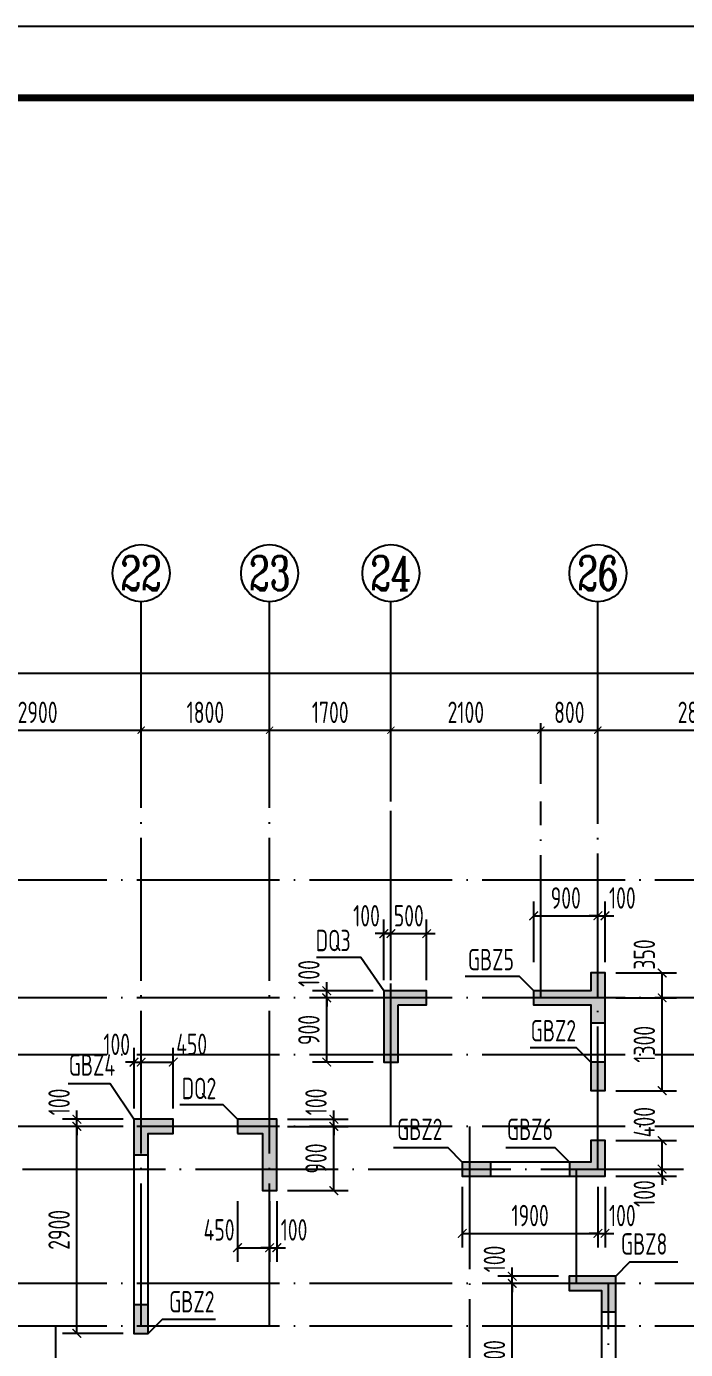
# Model space of a CAD drawing. Extents: x -1307975 to -76406, y -96289 to 379359.
# Drawn here: x -942905 to -933670, y 220742 to 239277 of the extents above; entities that cross this region are included whole.
import ezdxf
from ezdxf.enums import TextEntityAlignment as Align

# ---------------------------------------------------------------- set-up
doc = ezdxf.new("R2010")
doc.units = 0
doc.header["$LTSCALE"] = 1000
doc.linetypes.add('DOTE', pattern=[2.42, 2, -0.2, 0.02, -0.2])
doc.layers.get('0').update_dxf_attribs({"linetype": 'CONTINUOUS'})
doc.layers.get('DEFPOINTS').update_dxf_attribs({"linetype": 'CONTINUOUS'})
for name, color, linetype in [('-TK', 7, 'CONTINUOUS'), ('A-AXIS', 1, 'CONTINUOUS'), ('A-DOTE', 10, 'DOTE'), ('AXIS_NUM', 7, 'CONTINUOUS'), ('S-Q墙实线', 6, 'CONTINUOUS'), ('S-Q墙标注', 3, 'CONTINUOUS'), ('S-X详图填充', 252, 'CONTINUOUS'), ('S-X详图实线', 4, 'CONTINUOUS'), ('S-Y一般标注', 3, 'CONTINUOUS'), ('S-Z柱编号', 6, 'CONTINUOUS')]:
    doc.layers.add(name, color=color, linetype=linetype)
doc.styles.add('TSSD_Axis', font='complex.shx', dxfattribs={"width": 0.7, "bigfont": 'hztxt.shx'})
doc.styles.add('TSSD_DIMENSION', font='Tssdeng.shx', dxfattribs={"width": 0.7, "bigfont": 'tssdchn.shx'})
doc.styles.add('TSSD_REIN', font='tssdeng.shx', dxfattribs={"width": 0.7, "height": 300, "bigfont": 'tssdchn.shx'})
doc.styles.add('结构文字', font='zstxt.shx', dxfattribs={"width": 0.7, "bigfont": 'zshz.shx'})
doc.dimstyles.new('STRUCK', dxfattribs={"dimtxt": 400, "dimasz": 121, "dimexe": 200, "dimexo": 150, "dimgap": 115, "dimtad": 1, "dimdec": 0, "dimdsep": 46, "dimtxsty": '结构文字', "dimblk": 'ARCHTICK', "dimcen": 400, "dimclrd": 3, "dimclre": 3, "dimclrt": 7, "dimadec": 0, "dimazin": 0, "dimtfac": 1, "dimtdec": 0, "dimtix": 1, "dimtmove": 2, "dimatfit": 3, "dimldrblk": '_DIMX', "dimfxl": 1, "dimtolj": 1, "dimtzin": 0, "dimarcsym": 0})
doc.dimstyles.new('TSSD_100_100', dxfattribs={"dimtxt": 300, "dimasz": 100, "dimexe": 100, "dimexo": 250, "dimgap": 100, "dimtad": 1, "dimdec": 0, "dimzin": 0, "dimdsep": 46, "dimtxsty": 'TSSD_DIMENSION', "dimblk": 'ARCHTICK', "dimcen": 0, "dimdle": 100, "dimclrt": 7, "dimadec": 0, "dimazin": 0, "dimtfac": 1, "dimtdec": 0, "dimtix": 1, "dimtmove": 2, "dimatfit": 3, "dimldrblk": 'ARCHTICK', "dimfxl": 1, "dimtolj": 1, "dimtzin": 0, "dimarcsym": 0})

# ---------------------------------------------------------------- blocks, each defined once
blk = doc.blocks.new('ts_axno')
at = {"color": 0, "linetype": 'ByBlock', "lineweight": -2}
blk.add_circle((0, 0), 0.5, dxfattribs=at)
at = {"color": 0, "linetype": 'ByBlock', "lineweight": -2, "style": 'TSSD_Axis', "width": 0.7}
blk.add_attdef('A', text='', height=0.6, dxfattribs=at).set_placement((0, 0), align=Align.MIDDLE_CENTER)
blk = doc.blocks.new('_ArchTick')
at = {"color": 0, "linetype": 'ByBlock', "const_width": 0.15}
blk.add_lwpolyline([(-0.5, -0.5), (0.5, 0.5)], dxfattribs=at)
blk = doc.blocks.new('*D276')
at = {"layer": 'DEFPOINTS', "color": 0, "transparency": 16777216}
for p in [(34300, 19250), (31400, 18250), (34300, 18250)]:
    blk.add_point(p, dxfattribs=at)
at = {"layer": 'S-Y一般标注', "color": 0, "lineweight": -2, "transparency": 16777216}
for p, q in [((31400, 18500), (31400, 19350)), ((34300, 18500), (34300, 19350)), ((31300, 19250), (34400, 19250))]:
    blk.add_line(p, q, dxfattribs=at)
at = {"layer": 'S-Y一般标注', "color": 0, "lineweight": -2, "transparency": 16777216, "xscale": 100, "yscale": 100, "zscale": 100, "rotation": 180}
blk.add_blockref('_ArchTick', (31400, 19250), dxfattribs=at)
at = {"layer": 'S-Y一般标注', "color": 0, "lineweight": -2, "transparency": 16777216, "xscale": 100, "yscale": 100, "zscale": 100}
blk.add_blockref('_ArchTick', (34300, 19250), dxfattribs=at)
at = {"layer": 'S-Y一般标注', "color": 7, "transparency": 16777216, "insert": (32850, 19500), "char_height": 300, "attachment_point": 5, "style": 'TSSD_DIMENSION'}
blk.add_mtext('\\A1;2900', dxfattribs=at)
blk = doc.blocks.new('*D277')
at = {"layer": 'DEFPOINTS', "color": 0, "transparency": 16777216}
for p in [(36100, 19250), (34300, 18250), (36100, 18250)]:
    blk.add_point(p, dxfattribs=at)
at = {"layer": 'S-Y一般标注', "color": 0, "lineweight": -2, "transparency": 16777216}
for p, q in [((34300, 18500), (34300, 19350)), ((36100, 18500), (36100, 19350)), ((34200, 19250), (36200, 19250))]:
    blk.add_line(p, q, dxfattribs=at)
at = {"layer": 'S-Y一般标注', "color": 0, "lineweight": -2, "transparency": 16777216, "xscale": 100, "yscale": 100, "zscale": 100, "rotation": 180}
blk.add_blockref('_ArchTick', (34300, 19250), dxfattribs=at)
at = {"layer": 'S-Y一般标注', "color": 0, "lineweight": -2, "transparency": 16777216, "xscale": 100, "yscale": 100, "zscale": 100}
blk.add_blockref('_ArchTick', (36100, 19250), dxfattribs=at)
at = {"layer": 'S-Y一般标注', "color": 7, "transparency": 16777216, "insert": (35200, 19500), "char_height": 300, "attachment_point": 5, "style": 'TSSD_DIMENSION'}
blk.add_mtext('\\A1;1800', dxfattribs=at)
blk = doc.blocks.new('*D278')
at = {"layer": 'DEFPOINTS', "color": 0, "transparency": 16777216}
for p in [(37800, 19250), (36100, 18250), (37800, 18250)]:
    blk.add_point(p, dxfattribs=at)
at = {"layer": 'S-Y一般标注', "color": 0, "lineweight": -2, "transparency": 16777216}
for p, q in [((36100, 18500), (36100, 19350)), ((37800, 18500), (37800, 19350)), ((36000, 19250), (37900, 19250))]:
    blk.add_line(p, q, dxfattribs=at)
at = {"layer": 'S-Y一般标注', "color": 0, "lineweight": -2, "transparency": 16777216, "xscale": 100, "yscale": 100, "zscale": 100, "rotation": 180}
blk.add_blockref('_ArchTick', (36100, 19250), dxfattribs=at)
at = {"layer": 'S-Y一般标注', "color": 0, "lineweight": -2, "transparency": 16777216, "xscale": 100, "yscale": 100, "zscale": 100}
blk.add_blockref('_ArchTick', (37800, 19250), dxfattribs=at)
at = {"layer": 'S-Y一般标注', "color": 7, "transparency": 16777216, "insert": (36950, 19500), "char_height": 300, "attachment_point": 5, "style": 'TSSD_DIMENSION'}
blk.add_mtext('\\A1;1700', dxfattribs=at)
blk = doc.blocks.new('*D279')
at = {"layer": 'DEFPOINTS', "color": 0, "transparency": 16777216}
for p in [(40700, 19250), (39900, 18250), (40700, 18250)]:
    blk.add_point(p, dxfattribs=at)
at = {"layer": 'S-Y一般标注', "color": 0, "lineweight": -2, "transparency": 16777216}
for p, q in [((39900, 18500), (39900, 19350)), ((40700, 18500), (40700, 19350)), ((39800, 19250), (40800, 19250))]:
    blk.add_line(p, q, dxfattribs=at)
at = {"layer": 'S-Y一般标注', "color": 0, "lineweight": -2, "transparency": 16777216, "xscale": 100, "yscale": 100, "zscale": 100, "rotation": 180}
blk.add_blockref('_ArchTick', (39900, 19250), dxfattribs=at)
at = {"layer": 'S-Y一般标注', "color": 0, "lineweight": -2, "transparency": 16777216, "xscale": 100, "yscale": 100, "zscale": 100}
blk.add_blockref('_ArchTick', (40700, 19250), dxfattribs=at)
at = {"layer": 'S-Y一般标注', "color": 7, "transparency": 16777216, "insert": (40300, 19500), "char_height": 300, "attachment_point": 5, "style": 'TSSD_DIMENSION'}
blk.add_mtext('\\A1;800', dxfattribs=at)
blk = doc.blocks.new('*D280')
at = {"layer": 'DEFPOINTS', "color": 0, "transparency": 16777216}
for p in [(43500, 19250), (40700, 18250), (43500, 18250)]:
    blk.add_point(p, dxfattribs=at)
at = {"layer": 'S-Y一般标注', "color": 0, "lineweight": -2, "transparency": 16777216}
for p, q in [((40700, 18500), (40700, 19350)), ((43500, 18500), (43500, 19350)), ((40600, 19250), (43600, 19250))]:
    blk.add_line(p, q, dxfattribs=at)
at = {"layer": 'S-Y一般标注', "color": 0, "lineweight": -2, "transparency": 16777216, "xscale": 100, "yscale": 100, "zscale": 100, "rotation": 180}
blk.add_blockref('_ArchTick', (40700, 19250), dxfattribs=at)
at = {"layer": 'S-Y一般标注', "color": 0, "lineweight": -2, "transparency": 16777216, "xscale": 100, "yscale": 100, "zscale": 100}
blk.add_blockref('_ArchTick', (43500, 19250), dxfattribs=at)
at = {"layer": 'S-Y一般标注', "color": 7, "transparency": 16777216, "insert": (42100, 19500), "char_height": 300, "attachment_point": 5, "style": 'TSSD_DIMENSION'}
blk.add_mtext('\\A1;2800', dxfattribs=at)
blk = doc.blocks.new('*D286')
at = {"layer": 'DEFPOINTS', "color": 0, "transparency": 16777216}
for p in [(54600, 20050), (4600, 18250), (54600, 18250)]:
    blk.add_point(p, dxfattribs=at)
at = {"layer": 'S-Y一般标注', "color": 0, "lineweight": -2, "transparency": 16777216}
for p, q in [((4500, 20050), (54700, 20050)), ((4600, 18500), (4600, 20150)), ((54600, 18500), (54600, 20150))]:
    blk.add_line(p, q, dxfattribs=at)
at = {"layer": 'S-Y一般标注', "color": 0, "lineweight": -2, "transparency": 16777216, "xscale": 100, "yscale": 100, "zscale": 100, "rotation": 180}
blk.add_blockref('_ArchTick', (4600, 20050), dxfattribs=at)
at = {"layer": 'S-Y一般标注', "color": 0, "lineweight": -2, "transparency": 16777216, "xscale": 100, "yscale": 100, "zscale": 100}
blk.add_blockref('_ArchTick', (54600, 20050), dxfattribs=at)
at = {"layer": 'S-Y一般标注', "color": 7, "transparency": 16777216, "insert": (29600, 20300), "char_height": 300, "attachment_point": 5, "style": 'TSSD_DIMENSION'}
blk.add_mtext('\\A1;50000', dxfattribs=at)
blk = doc.blocks.new('*D299')
at = {"layer": 'DEFPOINTS', "color": 0, "transparency": 16777216}
for p in [(39900, 19250), (37800, 18250), (39900, 18250)]:
    blk.add_point(p, dxfattribs=at)
at = {"layer": 'S-Y一般标注', "color": 0, "lineweight": -2, "transparency": 16777216}
for p, q in [((37800, 18500), (37800, 19350)), ((39900, 18500), (39900, 19350)), ((37700, 19250), (40000, 19250))]:
    blk.add_line(p, q, dxfattribs=at)
at = {"layer": 'S-Y一般标注', "color": 0, "lineweight": -2, "transparency": 16777216, "xscale": 100, "yscale": 100, "zscale": 100, "rotation": 180}
blk.add_blockref('_ArchTick', (37800, 19250), dxfattribs=at)
at = {"layer": 'S-Y一般标注', "color": 0, "lineweight": -2, "transparency": 16777216, "xscale": 100, "yscale": 100, "zscale": 100}
blk.add_blockref('_ArchTick', (39900, 19250), dxfattribs=at)
at = {"layer": 'S-Y一般标注', "color": 7, "transparency": 16777216, "insert": (38850, 19500), "char_height": 300, "attachment_point": 5, "style": 'TSSD_DIMENSION'}
blk.add_mtext('\\A1;2100', dxfattribs=at)
blk = doc.blocks.new('*D1968')
at = {"layer": 'DEFPOINTS', "color": 0, "transparency": 16777216}
for p in [(-942198, 223868), (-941398, 223868), (-941398, 220968)]:
    blk.add_point(p, dxfattribs=at)
at = {"layer": 'S-Q墙标注', "color": 3, "lineweight": -2, "transparency": 16777216}
for p, q in [((-941548, 223868), (-942398, 223868)), ((-942198, 220968), (-942198, 223868)), ((-941548, 220968), (-942398, 220968))]:
    blk.add_line(p, q, dxfattribs=at)
at = {"layer": 'S-Q墙标注', "color": 3, "lineweight": -2, "transparency": 16777216, "xscale": 121, "yscale": 121, "zscale": 121}
for p, rotation in [((-942198, 223868), 90), ((-942198, 220968), 270)]:
    blk.add_blockref('_ArchTick', p, dxfattribs=dict(at, rotation=rotation))
at = {"layer": 'S-Q墙标注', "color": 7, "transparency": 16777216, "insert": (-942448, 222418), "char_height": 300, "attachment_point": 5, "rotation": 90, "style": 'TSSD_REIN'}
blk.add_mtext('\\A1;2900', dxfattribs=at)
blk = doc.blocks.new('_DIMX')
blk.add_line((-150, 0), (150, 0))
at = {"const_width": 50}
blk.add_lwpolyline([(-70, -70), (70, 70)], dxfattribs=at)
blk = doc.blocks.new('*D1969')
at = {"layer": 'DEFPOINTS', "color": 0, "transparency": 16777216}
for p in [(-942198, 223968), (-941398, 223968), (-941398, 223868)]:
    blk.add_point(p, dxfattribs=at)
at = {"layer": 'S-Q墙标注', "color": 3, "lineweight": -2, "transparency": 16777216}
for p, q in [((-941548, 223968), (-942398, 223968)), ((-942198, 223968), (-942198, 224089)), ((-942198, 223868), (-942198, 223968)), ((-941548, 223868), (-942398, 223868)), ((-942198, 223868), (-942198, 223747))]:
    blk.add_line(p, q, dxfattribs=at)
at = {"layer": 'S-Q墙标注', "color": 3, "lineweight": -2, "transparency": 16777216, "xscale": 121, "yscale": 121, "zscale": 121}
for p, rotation in [((-942198, 223968), 270), ((-942198, 223868), 90)]:
    blk.add_blockref('_ArchTick', p, dxfattribs=dict(at, rotation=rotation))
at = {"layer": 'S-Q墙标注', "color": 7, "transparency": 16777216, "insert": (-942448, 224210), "char_height": 300, "attachment_point": 5, "rotation": 90, "style": 'TSSD_REIN'}
blk.add_mtext('\\A1;100', dxfattribs=at)
blk = doc.blocks.new('*D1970')
at = {"layer": 'DEFPOINTS', "color": 0, "transparency": 16777216}
for p in [(-941298, 224768), (-941398, 223968), (-941298, 223968)]:
    blk.add_point(p, dxfattribs=at)
at = {"layer": 'S-Q墙标注', "color": 3, "lineweight": -2, "transparency": 16777216}
for p, q in [((-941398, 224118), (-941398, 224968)), ((-941298, 224118), (-941298, 224968)), ((-941398, 224768), (-941519, 224768)), ((-941398, 224768), (-941298, 224768)), ((-941298, 224768), (-941177, 224768))]:
    blk.add_line(p, q, dxfattribs=at)
at = {"layer": 'S-Q墙标注', "color": 3, "lineweight": -2, "transparency": 16777216, "xscale": 121, "yscale": 121, "zscale": 121}
blk.add_blockref('_ArchTick', (-941398, 224768), dxfattribs=at)
at = {"layer": 'S-Q墙标注', "color": 3, "lineweight": -2, "transparency": 16777216, "xscale": 121, "yscale": 121, "zscale": 121, "rotation": 180}
blk.add_blockref('_ArchTick', (-941298, 224768), dxfattribs=at)
at = {"layer": 'S-Q墙标注', "color": 7, "transparency": 16777216, "insert": (-941640, 225018), "char_height": 300, "attachment_point": 5, "style": 'TSSD_REIN'}
blk.add_mtext('\\A1;100', dxfattribs=at)
blk = doc.blocks.new('*D1971')
at = {"layer": 'DEFPOINTS', "color": 0, "transparency": 16777216}
for p in [(-940848, 224768), (-941298, 223968), (-940848, 223968)]:
    blk.add_point(p, dxfattribs=at)
at = {"layer": 'S-Q墙标注', "color": 3, "lineweight": -2, "transparency": 16777216}
for p, q in [((-941298, 224118), (-941298, 224968)), ((-940848, 224118), (-940848, 224968)), ((-941298, 224768), (-940848, 224768))]:
    blk.add_line(p, q, dxfattribs=at)
at = {"layer": 'S-Q墙标注', "color": 3, "lineweight": -2, "transparency": 16777216, "xscale": 121, "yscale": 121, "zscale": 121, "rotation": 180}
blk.add_blockref('_ArchTick', (-941298, 224768), dxfattribs=at)
at = {"layer": 'S-Q墙标注', "color": 3, "lineweight": -2, "transparency": 16777216, "xscale": 121, "yscale": 121, "zscale": 121}
blk.add_blockref('_ArchTick', (-940848, 224768), dxfattribs=at)
at = {"layer": 'S-Q墙标注', "color": 7, "transparency": 16777216, "insert": (-940590, 225018), "char_height": 300, "attachment_point": 5, "style": 'TSSD_REIN'}
blk.add_mtext('\\A1;450', dxfattribs=at)
blk = doc.blocks.new('*D1972')
at = {"layer": 'DEFPOINTS', "color": 0, "transparency": 16777216}
for p in [(-939398, 223868), (-938598, 223868), (-939398, 222968)]:
    blk.add_point(p, dxfattribs=at)
at = {"layer": 'S-Q墙标注', "color": 3, "lineweight": -2, "transparency": 16777216}
for p, q in [((-939248, 223868), (-938398, 223868)), ((-938598, 222968), (-938598, 223868)), ((-939248, 222968), (-938398, 222968))]:
    blk.add_line(p, q, dxfattribs=at)
at = {"layer": 'S-Q墙标注', "color": 3, "lineweight": -2, "transparency": 16777216, "xscale": 121, "yscale": 121, "zscale": 121}
for p, rotation in [((-938598, 223868), 90), ((-938598, 222968), 270)]:
    blk.add_blockref('_ArchTick', p, dxfattribs=dict(at, rotation=rotation))
at = {"layer": 'S-Q墙标注', "color": 7, "transparency": 16777216, "insert": (-938848, 223418), "char_height": 300, "attachment_point": 5, "rotation": 90, "style": 'TSSD_REIN'}
blk.add_mtext('\\A1;900', dxfattribs=at)
blk = doc.blocks.new('*D1973')
at = {"layer": 'DEFPOINTS', "color": 0, "transparency": 16777216}
for p in [(-939398, 223968), (-938598, 223968), (-939398, 223868)]:
    blk.add_point(p, dxfattribs=at)
at = {"layer": 'S-Q墙标注', "color": 3, "lineweight": -2, "transparency": 16777216}
for p, q in [((-939248, 223968), (-938398, 223968)), ((-938598, 223968), (-938598, 224089)), ((-938598, 223868), (-938598, 223968)), ((-939248, 223868), (-938398, 223868)), ((-938598, 223868), (-938598, 223747))]:
    blk.add_line(p, q, dxfattribs=at)
at = {"layer": 'S-Q墙标注', "color": 3, "lineweight": -2, "transparency": 16777216, "xscale": 121, "yscale": 121, "zscale": 121}
for p, rotation in [((-938598, 223968), 270), ((-938598, 223868), 90)]:
    blk.add_blockref('_ArchTick', p, dxfattribs=dict(at, rotation=rotation))
at = {"layer": 'S-Q墙标注', "color": 7, "transparency": 16777216, "insert": (-938848, 224210), "char_height": 300, "attachment_point": 5, "rotation": 90, "style": 'TSSD_REIN'}
blk.add_mtext('\\A1;100', dxfattribs=at)
blk = doc.blocks.new('*D1974')
at = {"layer": 'DEFPOINTS', "color": 0, "transparency": 16777216}
for p in [(-939948, 222968), (-939498, 222968), (-939498, 222168)]:
    blk.add_point(p, dxfattribs=at)
at = {"layer": 'S-Q墙标注', "color": 3, "lineweight": -2, "transparency": 16777216}
for p, q in [((-939948, 222818), (-939948, 221968)), ((-939498, 222818), (-939498, 221968)), ((-939948, 222168), (-939498, 222168))]:
    blk.add_line(p, q, dxfattribs=at)
at = {"layer": 'S-Q墙标注', "color": 3, "lineweight": -2, "transparency": 16777216, "xscale": 121, "yscale": 121, "zscale": 121, "rotation": 180}
blk.add_blockref('_ArchTick', (-939948, 222168), dxfattribs=at)
at = {"layer": 'S-Q墙标注', "color": 3, "lineweight": -2, "transparency": 16777216, "xscale": 121, "yscale": 121, "zscale": 121}
blk.add_blockref('_ArchTick', (-939498, 222168), dxfattribs=at)
at = {"layer": 'S-Q墙标注', "color": 7, "transparency": 16777216, "insert": (-940206, 222418), "char_height": 300, "attachment_point": 5, "style": 'TSSD_REIN'}
blk.add_mtext('\\A1;450', dxfattribs=at)
blk = doc.blocks.new('*D1975')
at = {"layer": 'DEFPOINTS', "color": 0, "transparency": 16777216}
for p in [(-939498, 222968), (-939398, 222968), (-939398, 222168)]:
    blk.add_point(p, dxfattribs=at)
at = {"layer": 'S-Q墙标注', "color": 3, "lineweight": -2, "transparency": 16777216}
for p, q in [((-939498, 222818), (-939498, 221968)), ((-939398, 222818), (-939398, 221968)), ((-939498, 222168), (-939619, 222168)), ((-939498, 222168), (-939398, 222168)), ((-939398, 222168), (-939277, 222168))]:
    blk.add_line(p, q, dxfattribs=at)
at = {"layer": 'S-Q墙标注', "color": 3, "lineweight": -2, "transparency": 16777216, "xscale": 121, "yscale": 121, "zscale": 121}
blk.add_blockref('_ArchTick', (-939498, 222168), dxfattribs=at)
at = {"layer": 'S-Q墙标注', "color": 3, "lineweight": -2, "transparency": 16777216, "xscale": 121, "yscale": 121, "zscale": 121, "rotation": 180}
blk.add_blockref('_ArchTick', (-939398, 222168), dxfattribs=at)
at = {"layer": 'S-Q墙标注', "color": 7, "transparency": 16777216, "insert": (-939156, 222418), "char_height": 300, "attachment_point": 5, "style": 'TSSD_REIN'}
blk.add_mtext('\\A1;100', dxfattribs=at)
blk = doc.blocks.new('*D1976')
at = {"layer": 'DEFPOINTS', "color": 0, "transparency": 16777216}
for p in [(-934798, 223269), (-934798, 223169), (-933998, 223269)]:
    blk.add_point(p, dxfattribs=at)
at = {"layer": 'S-Q墙标注', "color": 3, "lineweight": -2, "transparency": 16777216}
for p, q in [((-933998, 223269), (-933998, 223390)), ((-934648, 223269), (-933798, 223269)), ((-934648, 223169), (-933798, 223169)), ((-933998, 223169), (-933998, 223269)), ((-933998, 223169), (-933998, 223048))]:
    blk.add_line(p, q, dxfattribs=at)
at = {"layer": 'S-Q墙标注', "color": 3, "lineweight": -2, "transparency": 16777216, "xscale": 121, "yscale": 121, "zscale": 121}
for p, rotation in [((-933998, 223269), 270), ((-933998, 223169), 90)]:
    blk.add_blockref('_ArchTick', p, dxfattribs=dict(at, rotation=rotation))
at = {"layer": 'S-Q墙标注', "color": 7, "transparency": 16777216, "insert": (-934248, 222927), "char_height": 300, "attachment_point": 5, "rotation": 90, "style": 'TSSD_REIN'}
blk.add_mtext('\\A1;100', dxfattribs=at)
blk = doc.blocks.new('*D1977')
at = {"layer": 'DEFPOINTS', "color": 0, "transparency": 16777216}
for p in [(-934798, 223669), (-933998, 223669), (-934798, 223269)]:
    blk.add_point(p, dxfattribs=at)
at = {"layer": 'S-Q墙标注', "color": 3, "lineweight": -2, "transparency": 16777216}
for p, q in [((-934648, 223669), (-933798, 223669)), ((-933998, 223269), (-933998, 223669)), ((-934648, 223269), (-933798, 223269))]:
    blk.add_line(p, q, dxfattribs=at)
at = {"layer": 'S-Q墙标注', "color": 3, "lineweight": -2, "transparency": 16777216, "xscale": 121, "yscale": 121, "zscale": 121}
for p, rotation in [((-933998, 223669), 90), ((-933998, 223269), 270)]:
    blk.add_blockref('_ArchTick', p, dxfattribs=dict(at, rotation=rotation))
at = {"layer": 'S-Q墙标注', "color": 7, "transparency": 16777216, "insert": (-934248, 223927), "char_height": 300, "attachment_point": 5, "rotation": 90, "style": 'TSSD_REIN'}
blk.add_mtext('\\A1;400', dxfattribs=at)
blk = doc.blocks.new('*D1978')
at = {"layer": 'DEFPOINTS', "color": 0, "transparency": 16777216}
for p in [(-936798, 223169), (-934898, 223169), (-934898, 222369)]:
    blk.add_point(p, dxfattribs=at)
at = {"layer": 'S-Q墙标注', "color": 3, "lineweight": -2, "transparency": 16777216}
for p, q in [((-936798, 223019), (-936798, 222169)), ((-934898, 223019), (-934898, 222169)), ((-936798, 222369), (-934898, 222369))]:
    blk.add_line(p, q, dxfattribs=at)
at = {"layer": 'S-Q墙标注', "color": 3, "lineweight": -2, "transparency": 16777216, "xscale": 121, "yscale": 121, "zscale": 121, "rotation": 180}
blk.add_blockref('_ArchTick', (-936798, 222369), dxfattribs=at)
at = {"layer": 'S-Q墙标注', "color": 3, "lineweight": -2, "transparency": 16777216, "xscale": 121, "yscale": 121, "zscale": 121}
blk.add_blockref('_ArchTick', (-934898, 222369), dxfattribs=at)
at = {"layer": 'S-Q墙标注', "color": 7, "transparency": 16777216, "insert": (-935848, 222619), "char_height": 300, "attachment_point": 5, "style": 'TSSD_REIN'}
blk.add_mtext('\\A1;1900', dxfattribs=at)
blk = doc.blocks.new('*D1979')
at = {"layer": 'DEFPOINTS', "color": 0, "transparency": 16777216}
for p in [(-934898, 223169), (-934798, 223169), (-934798, 222369)]:
    blk.add_point(p, dxfattribs=at)
at = {"layer": 'S-Q墙标注', "color": 3, "lineweight": -2, "transparency": 16777216}
for p, q in [((-934898, 223019), (-934898, 222169)), ((-934798, 223019), (-934798, 222169)), ((-934898, 222369), (-935019, 222369)), ((-934898, 222369), (-934798, 222369)), ((-934798, 222369), (-934677, 222369))]:
    blk.add_line(p, q, dxfattribs=at)
at = {"layer": 'S-Q墙标注', "color": 3, "lineweight": -2, "transparency": 16777216, "xscale": 121, "yscale": 121, "zscale": 121}
blk.add_blockref('_ArchTick', (-934898, 222369), dxfattribs=at)
at = {"layer": 'S-Q墙标注', "color": 3, "lineweight": -2, "transparency": 16777216, "xscale": 121, "yscale": 121, "zscale": 121, "rotation": 180}
blk.add_blockref('_ArchTick', (-934798, 222369), dxfattribs=at)
at = {"layer": 'S-Q墙标注', "color": 7, "transparency": 16777216, "insert": (-934556, 222619), "char_height": 300, "attachment_point": 5, "style": 'TSSD_REIN'}
blk.add_mtext('\\A1;100', dxfattribs=at)
blk = doc.blocks.new('*D1980')
at = {"layer": 'DEFPOINTS', "color": 0, "transparency": 16777216}
for p in [(-938698, 225668), (-937898, 225668), (-937898, 224768)]:
    blk.add_point(p, dxfattribs=at)
at = {"layer": 'S-Q墙标注', "color": 3, "lineweight": -2, "transparency": 16777216}
for p, q in [((-938048, 225668), (-938898, 225668)), ((-938698, 224768), (-938698, 225668)), ((-938048, 224768), (-938898, 224768))]:
    blk.add_line(p, q, dxfattribs=at)
at = {"layer": 'S-Q墙标注', "color": 3, "lineweight": -2, "transparency": 16777216, "xscale": 121, "yscale": 121, "zscale": 121}
for p, rotation in [((-938698, 225668), 90), ((-938698, 224768), 270)]:
    blk.add_blockref('_ArchTick', p, dxfattribs=dict(at, rotation=rotation))
at = {"layer": 'S-Q墙标注', "color": 7, "transparency": 16777216, "insert": (-938948, 225218), "char_height": 300, "attachment_point": 5, "rotation": 90, "style": 'TSSD_REIN'}
blk.add_mtext('\\A1;900', dxfattribs=at)
blk = doc.blocks.new('*D1981')
at = {"layer": 'DEFPOINTS', "color": 0, "transparency": 16777216}
for p in [(-938698, 225768), (-937898, 225768), (-937898, 225668)]:
    blk.add_point(p, dxfattribs=at)
at = {"layer": 'S-Q墙标注', "color": 3, "lineweight": -2, "transparency": 16777216}
for p, q in [((-938048, 225768), (-938898, 225768)), ((-938698, 225768), (-938698, 225889)), ((-938698, 225668), (-938698, 225768)), ((-938048, 225668), (-938898, 225668)), ((-938698, 225668), (-938698, 225547))]:
    blk.add_line(p, q, dxfattribs=at)
at = {"layer": 'S-Q墙标注', "color": 3, "lineweight": -2, "transparency": 16777216, "xscale": 121, "yscale": 121, "zscale": 121}
for p, rotation in [((-938698, 225768), 270), ((-938698, 225668), 90)]:
    blk.add_blockref('_ArchTick', p, dxfattribs=dict(at, rotation=rotation))
at = {"layer": 'S-Q墙标注', "color": 7, "transparency": 16777216, "insert": (-938948, 226010), "char_height": 300, "attachment_point": 5, "rotation": 90, "style": 'TSSD_REIN'}
blk.add_mtext('\\A1;100', dxfattribs=at)
blk = doc.blocks.new('*D1982')
at = {"layer": 'DEFPOINTS', "color": 0, "transparency": 16777216}
for p in [(-937798, 226568), (-937898, 225768), (-937798, 225768)]:
    blk.add_point(p, dxfattribs=at)
at = {"layer": 'S-Q墙标注', "color": 3, "lineweight": -2, "transparency": 16777216}
for p, q in [((-937898, 225918), (-937898, 226768)), ((-937798, 225918), (-937798, 226768)), ((-937898, 226568), (-938019, 226568)), ((-937898, 226568), (-937798, 226568)), ((-937798, 226568), (-937677, 226568))]:
    blk.add_line(p, q, dxfattribs=at)
at = {"layer": 'S-Q墙标注', "color": 3, "lineweight": -2, "transparency": 16777216, "xscale": 121, "yscale": 121, "zscale": 121}
blk.add_blockref('_ArchTick', (-937898, 226568), dxfattribs=at)
at = {"layer": 'S-Q墙标注', "color": 3, "lineweight": -2, "transparency": 16777216, "xscale": 121, "yscale": 121, "zscale": 121, "rotation": 180}
blk.add_blockref('_ArchTick', (-937798, 226568), dxfattribs=at)
at = {"layer": 'S-Q墙标注', "color": 7, "transparency": 16777216, "insert": (-938140, 226818), "char_height": 300, "attachment_point": 5, "style": 'TSSD_REIN'}
blk.add_mtext('\\A1;100', dxfattribs=at)
blk = doc.blocks.new('*D1983')
at = {"layer": 'DEFPOINTS', "color": 0, "transparency": 16777216}
for p in [(-937298, 226568), (-937798, 225768), (-937298, 225768)]:
    blk.add_point(p, dxfattribs=at)
at = {"layer": 'S-Q墙标注', "color": 3, "lineweight": -2, "transparency": 16777216}
for p, q in [((-937798, 225918), (-937798, 226768)), ((-937298, 225918), (-937298, 226768)), ((-937798, 226568), (-937919, 226568)), ((-937798, 226568), (-937298, 226568)), ((-937298, 226568), (-937177, 226568))]:
    blk.add_line(p, q, dxfattribs=at)
at = {"layer": 'S-Q墙标注', "color": 3, "lineweight": -2, "transparency": 16777216, "xscale": 121, "yscale": 121, "zscale": 121}
blk.add_blockref('_ArchTick', (-937798, 226568), dxfattribs=at)
at = {"layer": 'S-Q墙标注', "color": 3, "lineweight": -2, "transparency": 16777216, "xscale": 121, "yscale": 121, "zscale": 121, "rotation": 180}
blk.add_blockref('_ArchTick', (-937298, 226568), dxfattribs=at)
at = {"layer": 'S-Q墙标注', "color": 7, "transparency": 16777216, "insert": (-937548, 226818), "char_height": 300, "attachment_point": 5, "style": 'TSSD_REIN'}
blk.add_mtext('\\A1;500', dxfattribs=at)
blk = doc.blocks.new('*D1985')
at = {"layer": 'DEFPOINTS', "color": 0, "transparency": 16777216}
for p in [(-936098, 221668), (-935298, 221668), (-935298, 219568)]:
    blk.add_point(p, dxfattribs=at)
at = {"layer": 'S-Q墙标注', "color": 3, "lineweight": -2, "transparency": 16777216}
for p, q in [((-935448, 221668), (-936298, 221668)), ((-936098, 219568), (-936098, 221668)), ((-935448, 219568), (-936298, 219568))]:
    blk.add_line(p, q, dxfattribs=at)
at = {"layer": 'S-Q墙标注', "color": 3, "lineweight": -2, "transparency": 16777216, "xscale": 121, "yscale": 121, "zscale": 121}
for p, rotation in [((-936098, 221668), 90), ((-936098, 219568), 270)]:
    blk.add_blockref('_ArchTick', p, dxfattribs=dict(at, rotation=rotation))
at = {"layer": 'S-Q墙标注', "color": 7, "transparency": 16777216, "insert": (-936348, 220618), "char_height": 300, "attachment_point": 5, "rotation": 90, "style": 'TSSD_REIN'}
blk.add_mtext('\\A1;2100', dxfattribs=at)
blk = doc.blocks.new('*D1986')
at = {"layer": 'DEFPOINTS', "color": 0, "transparency": 16777216}
for p in [(-936098, 221768), (-935298, 221768), (-935298, 221668)]:
    blk.add_point(p, dxfattribs=at)
at = {"layer": 'S-Q墙标注', "color": 3, "lineweight": -2, "transparency": 16777216}
for p, q in [((-936098, 221768), (-936098, 221889)), ((-935448, 221768), (-936298, 221768)), ((-936098, 221668), (-936098, 221768)), ((-935448, 221668), (-936298, 221668)), ((-936098, 221668), (-936098, 221547))]:
    blk.add_line(p, q, dxfattribs=at)
at = {"layer": 'S-Q墙标注', "color": 3, "lineweight": -2, "transparency": 16777216, "xscale": 121, "yscale": 121, "zscale": 121}
for p, rotation in [((-936098, 221768), 270), ((-936098, 221668), 90)]:
    blk.add_blockref('_ArchTick', p, dxfattribs=dict(at, rotation=rotation))
at = {"layer": 'S-Q墙标注', "color": 7, "transparency": 16777216, "insert": (-936348, 222010), "char_height": 300, "attachment_point": 5, "rotation": 90, "style": 'TSSD_REIN'}
blk.add_mtext('\\A1;100', dxfattribs=at)
blk = doc.blocks.new('*D1772')
at = {"layer": 'DEFPOINTS', "color": 0, "transparency": 16777216}
for p in [(-934798, 225668), (-933998, 225668), (-934798, 224368)]:
    blk.add_point(p, dxfattribs=at)
at = {"layer": 'S-Q墙标注', "color": 3, "lineweight": -2, "transparency": 16777216}
for p, q in [((-934648, 225668), (-933798, 225668)), ((-933998, 224368), (-933998, 225668)), ((-934648, 224368), (-933798, 224368))]:
    blk.add_line(p, q, dxfattribs=at)
at = {"layer": 'S-Q墙标注', "color": 3, "lineweight": -2, "transparency": 16777216, "xscale": 121, "yscale": 121, "zscale": 121}
for p, rotation in [((-933998, 225668), 90), ((-933998, 224368), 270)]:
    blk.add_blockref('_ArchTick', p, dxfattribs=dict(at, rotation=rotation))
at = {"layer": 'S-Q墙标注', "color": 7, "transparency": 16777216, "insert": (-934248, 225018), "char_height": 300, "attachment_point": 5, "rotation": 90, "style": 'TSSD_REIN'}
blk.add_mtext('\\A1;1300', dxfattribs=at)
blk = doc.blocks.new('*D1773')
at = {"layer": 'DEFPOINTS', "color": 0, "transparency": 16777216}
for p in [(-934798, 226018), (-933998, 226018), (-934798, 225668)]:
    blk.add_point(p, dxfattribs=at)
at = {"layer": 'S-Q墙标注', "color": 3, "lineweight": -2, "transparency": 16777216}
for p, q in [((-934648, 226018), (-933798, 226018)), ((-933998, 225668), (-933998, 226018)), ((-934648, 225668), (-933798, 225668))]:
    blk.add_line(p, q, dxfattribs=at)
at = {"layer": 'S-Q墙标注', "color": 3, "lineweight": -2, "transparency": 16777216, "xscale": 121, "yscale": 121, "zscale": 121}
for p, rotation in [((-933998, 226018), 90), ((-933998, 225668), 270)]:
    blk.add_blockref('_ArchTick', p, dxfattribs=dict(at, rotation=rotation))
at = {"layer": 'S-Q墙标注', "color": 7, "transparency": 16777216, "insert": (-934248, 226276), "char_height": 300, "attachment_point": 5, "rotation": 90, "style": 'TSSD_REIN'}
blk.add_mtext('\\A1;350', dxfattribs=at)
blk = doc.blocks.new('*D1774')
at = {"layer": 'DEFPOINTS', "color": 0, "transparency": 16777216}
for p in [(-934898, 226818), (-935798, 226018), (-934898, 226018)]:
    blk.add_point(p, dxfattribs=at)
at = {"layer": 'S-Q墙标注', "color": 3, "lineweight": -2, "transparency": 16777216}
for p, q in [((-935798, 226168), (-935798, 227018)), ((-934898, 226168), (-934898, 227018)), ((-935798, 226818), (-934898, 226818))]:
    blk.add_line(p, q, dxfattribs=at)
at = {"layer": 'S-Q墙标注', "color": 3, "lineweight": -2, "transparency": 16777216, "xscale": 121, "yscale": 121, "zscale": 121, "rotation": 180}
blk.add_blockref('_ArchTick', (-935798, 226818), dxfattribs=at)
at = {"layer": 'S-Q墙标注', "color": 3, "lineweight": -2, "transparency": 16777216, "xscale": 121, "yscale": 121, "zscale": 121}
blk.add_blockref('_ArchTick', (-934898, 226818), dxfattribs=at)
at = {"layer": 'S-Q墙标注', "color": 7, "transparency": 16777216, "insert": (-935348, 227068), "char_height": 300, "attachment_point": 5, "style": 'TSSD_REIN'}
blk.add_mtext('\\A1;900', dxfattribs=at)
blk = doc.blocks.new('*D1775')
at = {"layer": 'DEFPOINTS', "color": 0, "transparency": 16777216}
for p in [(-934798, 226818), (-934898, 226018), (-934798, 226018)]:
    blk.add_point(p, dxfattribs=at)
at = {"layer": 'S-Q墙标注', "color": 3, "lineweight": -2, "transparency": 16777216}
for p, q in [((-934898, 226168), (-934898, 227018)), ((-934798, 226168), (-934798, 227018)), ((-934898, 226818), (-935019, 226818)), ((-934898, 226818), (-934798, 226818)), ((-934798, 226818), (-934677, 226818))]:
    blk.add_line(p, q, dxfattribs=at)
at = {"layer": 'S-Q墙标注', "color": 3, "lineweight": -2, "transparency": 16777216, "xscale": 121, "yscale": 121, "zscale": 121}
blk.add_blockref('_ArchTick', (-934898, 226818), dxfattribs=at)
at = {"layer": 'S-Q墙标注', "color": 3, "lineweight": -2, "transparency": 16777216, "xscale": 121, "yscale": 121, "zscale": 121, "rotation": 180}
blk.add_blockref('_ArchTick', (-934798, 226818), dxfattribs=at)
at = {"layer": 'S-Q墙标注', "color": 7, "transparency": 16777216, "insert": (-934556, 227068), "char_height": 300, "attachment_point": 5, "style": 'TSSD_REIN'}
blk.add_mtext('\\A1;100', dxfattribs=at)
blk = doc.blocks.new('A1')
blk.add_lwpolyline([(0, 59400), (0, 0), (84100, 0), (84100, 59400)], close=True)
at = {"const_width": 100}
blk.add_lwpolyline([(2500, 58400), (2500, 1000), (83100, 1000), (83100, 58400)], close=True, dxfattribs=at)
blk = doc.blocks.new('20210726.16395156')
at = {"layer": 'A-AXIS'}
for p, q in [((34300, 18249.9), (34300, 21049.9)), ((36100, 18249.9), (36100, 21049.9)), ((37800, 18249.9), (37800, 21049.9)), ((40700, 18249.9), (40700, 21049.9))]:
    blk.add_line(p, q, dxfattribs=at)
at = {"layer": 'A-DOTE'}
for p, q in [((34300, 10900), (34300, 18249.9)), ((36100, 10900), (36100, 18249.9)), ((37800, 13700), (37800, 18249.9)), ((39900, 15500), (39900, 18249.9)), ((40700, 13100.3), (40700, 18249.9)), ((55600, 17150), (3600, 17150)), ((55600, 15500), (3600, 15500)), ((55600, 14700), (3600, 14700)), ((55600, 13700), (3600, 13700)), ((38900.2, 13700), (38900, 3600)), ((3600, 13100.3), (55600, 13100.3)), ((40400, 11500), (40400, 13100)), ((55600, 11500), (3600, 11500)), ((40850, 3600.2), (40850, 11500)), ((55600, 10900), (3600, 10900)), ((33100, 10900), (33100, 3600))]:
    blk.add_line(p, q, dxfattribs=at)
at = {"layer": 'A-AXIS'}
ref = blk.add_blockref('ts_axno', (34300, 21449.9), dxfattribs=dict(at, xscale=800, yscale=800, zscale=800))
ref.add_attrib('14', '22', dxfattribs={"layer": 'AXIS_NUM', "height": 480, "style": 'TSSD_Axis', "width": 0.7}).set_placement((34300, 21449.9), align=Align.MIDDLE_CENTER)
ref = blk.add_blockref('ts_axno', (36100, 21449.9), dxfattribs=dict(at, xscale=800, yscale=800, zscale=800))
ref.add_attrib('15', '23', dxfattribs={"layer": 'AXIS_NUM', "height": 480, "style": 'TSSD_Axis', "width": 0.7}).set_placement((36100, 21449.9), align=Align.MIDDLE_CENTER)
ref = blk.add_blockref('ts_axno', (37800, 21449.9), dxfattribs=dict(at, xscale=800, yscale=800, zscale=800))
ref.add_attrib('16', '24', dxfattribs={"layer": 'AXIS_NUM', "height": 480, "style": 'TSSD_Axis', "width": 0.7}).set_placement((37800, 21449.9), align=Align.MIDDLE_CENTER)
ref = blk.add_blockref('ts_axno', (40700, 21449.9), dxfattribs=dict(at, xscale=800, yscale=800, zscale=800))
ref.add_attrib('17', '26', dxfattribs={"layer": 'AXIS_NUM', "height": 480, "style": 'TSSD_Axis', "width": 0.7}).set_placement((40700, 21449.9), align=Align.MIDDLE_CENTER)
at = {"layer": 'S-Y一般标注'}
for base, p1, p2, picture, middle in [((54600, 20049.9), (4600, 18249.9), (54600, 18249.9), '*D286', (29600, 20299.9)), ((34300, 19249.9), (31400, 18249.9), (34300, 18249.9), '*D276', (32850, 19499.9)), ((36100, 19249.9), (34300, 18249.9), (36100, 18249.9), '*D277', (35200, 19499.9)), ((37800, 19249.9), (36100, 18249.9), (37800, 18249.9), '*D278', (36950, 19499.9)), ((39900, 19249.9), (37800, 18249.9), (39900, 18249.9), '*D299', (38850, 19499.9)), ((40700, 19249.9), (39900, 18249.9), (40700, 18249.9), '*D279', (40300, 19499.9)), ((43500, 19249.9), (40700, 18249.9), (43500, 18249.9), '*D280', (42100, 19499.9))]:
    dim = blk.add_linear_dim(base=base, p1=p1, p2=p2, dimstyle='TSSD_100_100', dxfattribs=at)
    dim.commit()
    dim.dimension.update_dxf_attribs({"geometry": picture, "text_midpoint": middle})

msp = doc.modelspace()

# ---------------------------------------------------------------- hatches: boundary and pattern name
at = {"layer": 'S-X详图填充'}
h = msp.add_hatch(color=256, dxfattribs=at)
h.dxf.hatch_style = 1
h.paths.add_polyline_path([(-934998.36, 225317.79), (-934798.36, 225317.79), (-934798.36, 226018.25), (-934998.36, 226018.25), (-934998.36, 225768.25), (-935798.49, 225768.25), (-935798.49, 225568.25), (-934998.36, 225568.25)])
h = msp.add_hatch(color=256, dxfattribs=at)
h.dxf.hatch_style = 1
h.paths.add_polyline_path([(-937698.36, 225568.25), (-937298.45, 225568.25), (-937298.45, 225768.25), (-937898.36, 225768.25), (-937898.36, 224768.25), (-937698.36, 224768.25)])
h = msp.add_hatch(color=256, dxfattribs=at)
h.dxf.hatch_style = 1
h.paths.add_polyline_path([(-934798.36, 224768.25), (-934998.36, 224768.25), (-934998.36, 224368.25), (-934798.36, 224368.25)])
h = msp.add_hatch(color=256, dxfattribs=at)
h.dxf.hatch_style = 1
h.paths.add_polyline_path([(-941398.36, 223468.25), (-941198.36, 223468.25), (-941198.36, 223768.25), (-940848.36, 223768.25), (-940848.36, 223968.25), (-941398.36, 223968.25)])
h = msp.add_hatch(color=256, dxfattribs=at)
h.dxf.hatch_style = 1
h.paths.add_polyline_path([(-939948.27, 223768.25), (-939598.36, 223768.25), (-939598.36, 222968.25), (-939398.36, 222968.25), (-939398.36, 223968.25), (-939948.27, 223968.25)])
h = msp.add_hatch(color=256, dxfattribs=at)
h.dxf.hatch_style = 1
h.paths.add_polyline_path([(-935298.36, 223368.52), (-935298.36, 223168.52), (-934798.36, 223168.52), (-934798.36, 223668.52), (-934998.36, 223668.52), (-934998.36, 223368.52)])
h = msp.add_hatch(color=256, dxfattribs=at)
h.dxf.hatch_style = 1
h.paths.add_polyline_path([(-936398.36, 223168.52), (-936398.36, 223368.52), (-936798.36, 223368.52), (-936798.36, 223168.52)])
h = msp.add_hatch(color=256, dxfattribs=at)
h.dxf.hatch_style = 1
h.paths.add_polyline_path([(-934848.36, 221268.25), (-934648.36, 221268.25), (-934648.36, 221768.25), (-935298.43, 221768.25), (-935298.43, 221568.25), (-934848.36, 221568.25)])
h = msp.add_hatch(color=256, dxfattribs=at)
h.dxf.hatch_style = 1
h.paths.add_polyline_path([(-941198.36, 221368.26), (-941398.36, 221368.26), (-941398.36, 220968.26), (-941198.36, 220968.26)])

# ---------------------------------------------------------------- linework, layer by layer
at = {"layer": 'S-Q墙实线'}
msp.add_lwpolyline([(-934798.36, 225668.25), (-934798.36, 226018.25), (-934998.36, 226018.25), (-934998.36, 225768.25), (-935798.49, 225768.25), (-935798.49, 225568.25), (-934998.36, 225568.25), (-934998.36, 224368.25), (-934798.36, 224368.25), (-934798.36, 225668.25)], dxfattribs=at)
for points in [[(-937698.36, 225568.25), (-937298.45, 225568.25), (-937298.45, 225768.25), (-937898.36, 225768.25), (-937898.36, 224768.25), (-937698.36, 224768.25)], [(-941198.36, 220968.26), (-941198.36, 223768.25), (-940848.36, 223768.25), (-940848.36, 223968.25), (-941398.36, 223968.25), (-941398.36, 220968.26)], [(-939948.27, 223768.25), (-939598.36, 223768.25), (-939598.36, 222968.25), (-939398.36, 222968.25), (-939398.36, 223968.25), (-939948.27, 223968.25)], [(-936798.36, 223168.52), (-935198.43, 223168.52), (-934798.36, 223168.52), (-934798.36, 223668.52), (-934998.36, 223668.52), (-934998.36, 223368.52), (-935198.43, 223368.52), (-936798.36, 223368.52)], [(-934848.36, 221568.25), (-934848.36, 219468.25), (-934448.36, 219468.25), (-934448.36, 219668.25), (-934648.36, 219668.25), (-934648.36, 221768.25), (-935298.43, 221768.25), (-935298.43, 221568.25)]]:
    msp.add_lwpolyline(points, close=True, dxfattribs=at)
at = {"layer": 'S-X详图实线'}
for points in [[(-934998.36, 225317.79), (-934798.36, 225317.79), (-934798.36, 226018.25), (-934998.36, 226018.25), (-934998.36, 225768.25), (-935798.49, 225768.25), (-935798.49, 225568.25), (-934998.36, 225568.25), (-934998.36, 225568.25)], [(-937698.36, 225568.25), (-937298.45, 225568.25), (-937298.45, 225768.25), (-937898.36, 225768.25), (-937898.36, 224768.25), (-937698.36, 224768.25), (-937698.36, 225568.25)], [(-934798.36, 224768.25), (-934998.36, 224768.25), (-934998.36, 224368.25), (-934798.36, 224368.25), (-934798.36, 224768.25)], [(-941398.36, 223468.25), (-941198.36, 223468.25), (-941198.36, 223768.25), (-940848.36, 223768.25), (-940848.36, 223968.25), (-941398.36, 223968.25), (-941398.36, 223468.25)], [(-939948.27, 223768.25), (-939598.36, 223768.25), (-939598.36, 222968.25), (-939398.36, 222968.25), (-939398.36, 223968.25), (-939948.27, 223968.25), (-939948.27, 223768.25)], [(-935298.36, 223368.52), (-935298.36, 223168.52), (-934798.36, 223168.52), (-934798.36, 223668.52), (-934998.36, 223668.52), (-934998.36, 223368.52), (-935298.36, 223368.52)], [(-936398.36, 223168.52), (-936398.36, 223368.52), (-936798.36, 223368.52), (-936798.36, 223168.52), (-936398.36, 223168.52)], [(-934848.36, 221268.25), (-934648.36, 221268.25), (-934648.36, 221768.25), (-935298.43, 221768.25), (-935298.43, 221568.25), (-934848.36, 221568.25), (-934848.36, 221268.25)], [(-941198.36, 221368.26), (-941398.36, 221368.26), (-941398.36, 220968.26), (-941198.36, 220968.26), (-941198.36, 221368.26)]]:
    msp.add_lwpolyline(points, close=True, dxfattribs=at)
at = {"layer": 'S-Z柱编号', "color": 7}
for points in [[(-937898.36, 225768.25), (-938218.07, 226233.32), (-938838.86, 226233.32)], [(-935798.03, 225768.25), (-935998.03, 225968.25), (-936756.41, 225968.25)], [(-934998.36, 224768.25), (-935198.36, 224968.25), (-935848.9, 224968.25)], [(-941398.35, 223968.25), (-941730.79, 224464.88), (-942320.63, 224464.88)], [(-939948.27, 223968.25), (-940148.27, 224168.25), (-940754.28, 224168.25)], [(-936798.36, 223368.52), (-936998.36, 223568.52), (-937760.2, 223568.52)], [(-935298.36, 223368.52), (-935498.36, 223568.52), (-936186.14, 223568.52)], [(-934648.36, 221768.25), (-934448.36, 221968.25), (-933779.72, 221968.25)], [(-941198.35, 220968.26), (-940998.35, 221168.26), (-940258.01, 221168.26)]]:
    msp.add_lwpolyline(points, dxfattribs=at)

# ---------------------------------------------------------------- block references
at = {"layer": '-TK'}
msp.add_blockref('A1', (-985836.28, 179876.72), dxfattribs=at)
at = {"layer": 'A-DOTE'}
msp.add_blockref('20210726.16395156', (-975598.36, 210168.21), dxfattribs=at)

# ---------------------------------------------------------------- texts
at = {"layer": 'S-Z柱编号', "color": 7, "style": 'TSSD_REIN', "width": 0.7}
for s, p in [('DQ3', (-938851.49, 226231.87)), ('GBZ5', (-936719.95, 225963.78)), ('GBZ2', (-935839.55, 224967.41)), ('GBZ4', (-942312.2, 224486.44)), ('DQ2', (-940729.36, 224158.99)), ('GBZ2', (-937712.21, 223586.76)), ('GBZ6', (-936172.75, 223586.76)), ('GBZ8', (-934575.33, 221981.06)), ('GBZ2', (-940906.43, 221170.97))]:
    msp.add_text(s, height=300, dxfattribs=at).set_placement(p, align=Align.BOTTOM_LEFT)

# ---------------------------------------------------------------- dimensions: what is measured, and where the dimension line sits
at = {"layer": 'S-Q墙标注'}
for base, p1, p2, picture, middle in [((-934898.37, 226818.25), (-935798.49, 226018.25), (-934898.37, 226018.25), '*D1774', (-935348.43, 227068.25)), ((-937298.45, 226568.25), (-937798.36, 225768.25), (-937298.45, 225768.25), '*D1983', (-937548.4, 226818.25)), ((-934898.36, 222368.52), (-936798.36, 223168.52), (-934898.36, 223168.52), '*D1978', (-935848.36, 222618.52))]:
    dim = msp.add_linear_dim(base=base, p1=p1, p2=p2, dimstyle='STRUCK', override={"dimtxt": 300, "dimgap": 100, "dimtxsty": 'TSSD_REIN'}, dxfattribs=at)
    dim.commit()
    dim.dimension.update_dxf_attribs({"geometry": picture, "text_midpoint": middle})
for base, p1, p2, picture, middle in [((-934798.36, 226818.25), (-934898.37, 226018.25), (-934798.36, 226018.25), '*D1775', (-934556.44, 227068.25)), ((-937798.36, 226568.25), (-937898.36, 225768.25), (-937798.36, 225768.25), '*D1982', (-938140.28, 226818.25)), ((-941298.36, 224768.25), (-941398.35, 223968.25), (-941298.36, 223968.25), '*D1970', (-941640.27, 225018.25)), ((-940848.35, 224768.25), (-941298.36, 223968.25), (-940848.35, 223968.25), '*D1971', (-940590.27, 225018.25)), ((-934798.36, 222368.52), (-934898.36, 223168.52), (-934798.36, 223168.52), '*D1979', (-934556.44, 222618.52)), ((-939498.36, 222168.25), (-939948.27, 222968.25), (-939498.36, 222968.25), '*D1974', (-940206.35, 222418.25)), ((-939398.35, 222168.25), (-939498.36, 222968.25), (-939398.35, 222968.25), '*D1975', (-939156.43, 222418.25))]:
    dim = msp.add_linear_dim(base=base, p1=p1, p2=p2, dimstyle='STRUCK', override={"dimtxt": 300, "dimgap": 100, "dimtxsty": 'TSSD_REIN'}, dxfattribs=at)
    dim.commit()
    dim.dimension.update_dxf_attribs({"geometry": picture, "text_midpoint": middle, "dimtype": 160})
for base, p1, p2, picture, middle in [((-933998.36, 226018.25), (-934798.36, 225668.25), (-934798.36, 226018.25), '*D1773', (-934248.36, 226276.33)), ((-938698.36, 225768.25), (-937898.36, 225668.25), (-937898.36, 225768.25), '*D1981', (-938948.36, 226010.18)), ((-942198.35, 223968.25), (-941398.35, 223868.25), (-941398.35, 223968.25), '*D1969', (-942448.35, 224210.18)), ((-938598.35, 223968.25), (-939398.35, 223868.25), (-939398.35, 223968.25), '*D1973', (-938848.35, 224210.18)), ((-933998.36, 223668.52), (-934798.36, 223268.52), (-934798.36, 223668.52), '*D1977', (-934248.36, 223926.6)), ((-933998.36, 223268.52), (-934798.36, 223168.52), (-934798.36, 223268.52), '*D1976', (-934248.36, 222926.6)), ((-936098.43, 221768.25), (-935298.43, 221668.25), (-935298.43, 221768.25), '*D1986', (-936348.43, 222010.18))]:
    dim = msp.add_linear_dim(base=base, p1=p1, p2=p2, angle=90, dimstyle='STRUCK', override={"dimtxt": 300, "dimgap": 100, "dimtxsty": 'TSSD_REIN'}, dxfattribs=at)
    dim.commit()
    dim.dimension.update_dxf_attribs({"geometry": picture, "text_midpoint": middle, "dimtype": 160})
for base, p1, p2, picture, middle in [((-938698.36, 225668.25), (-937898.36, 224768.25), (-937898.36, 225668.25), '*D1980', (-938948.36, 225218.25)), ((-933998.36, 225668.25), (-934798.36, 224368.25), (-934798.36, 225668.25), '*D1772', (-934248.36, 225018.25)), ((-942198.35, 223868.25), (-941398.35, 220968.26), (-941398.35, 223868.25), '*D1968', (-942448.35, 222418.25)), ((-938598.35, 223868.25), (-939398.35, 222968.25), (-939398.35, 223868.25), '*D1972', (-938848.35, 223418.25)), ((-936098.43, 221668.25), (-935298.43, 219568.25), (-935298.43, 221668.25), '*D1985', (-936348.43, 220618.25))]:
    dim = msp.add_linear_dim(base=base, p1=p1, p2=p2, angle=90, dimstyle='STRUCK', override={"dimtxt": 300, "dimgap": 100, "dimtxsty": 'TSSD_REIN'}, dxfattribs=at)
    dim.commit()
    dim.dimension.update_dxf_attribs({"geometry": picture, "text_midpoint": middle})

doc.saveas('drawing.dxf')
